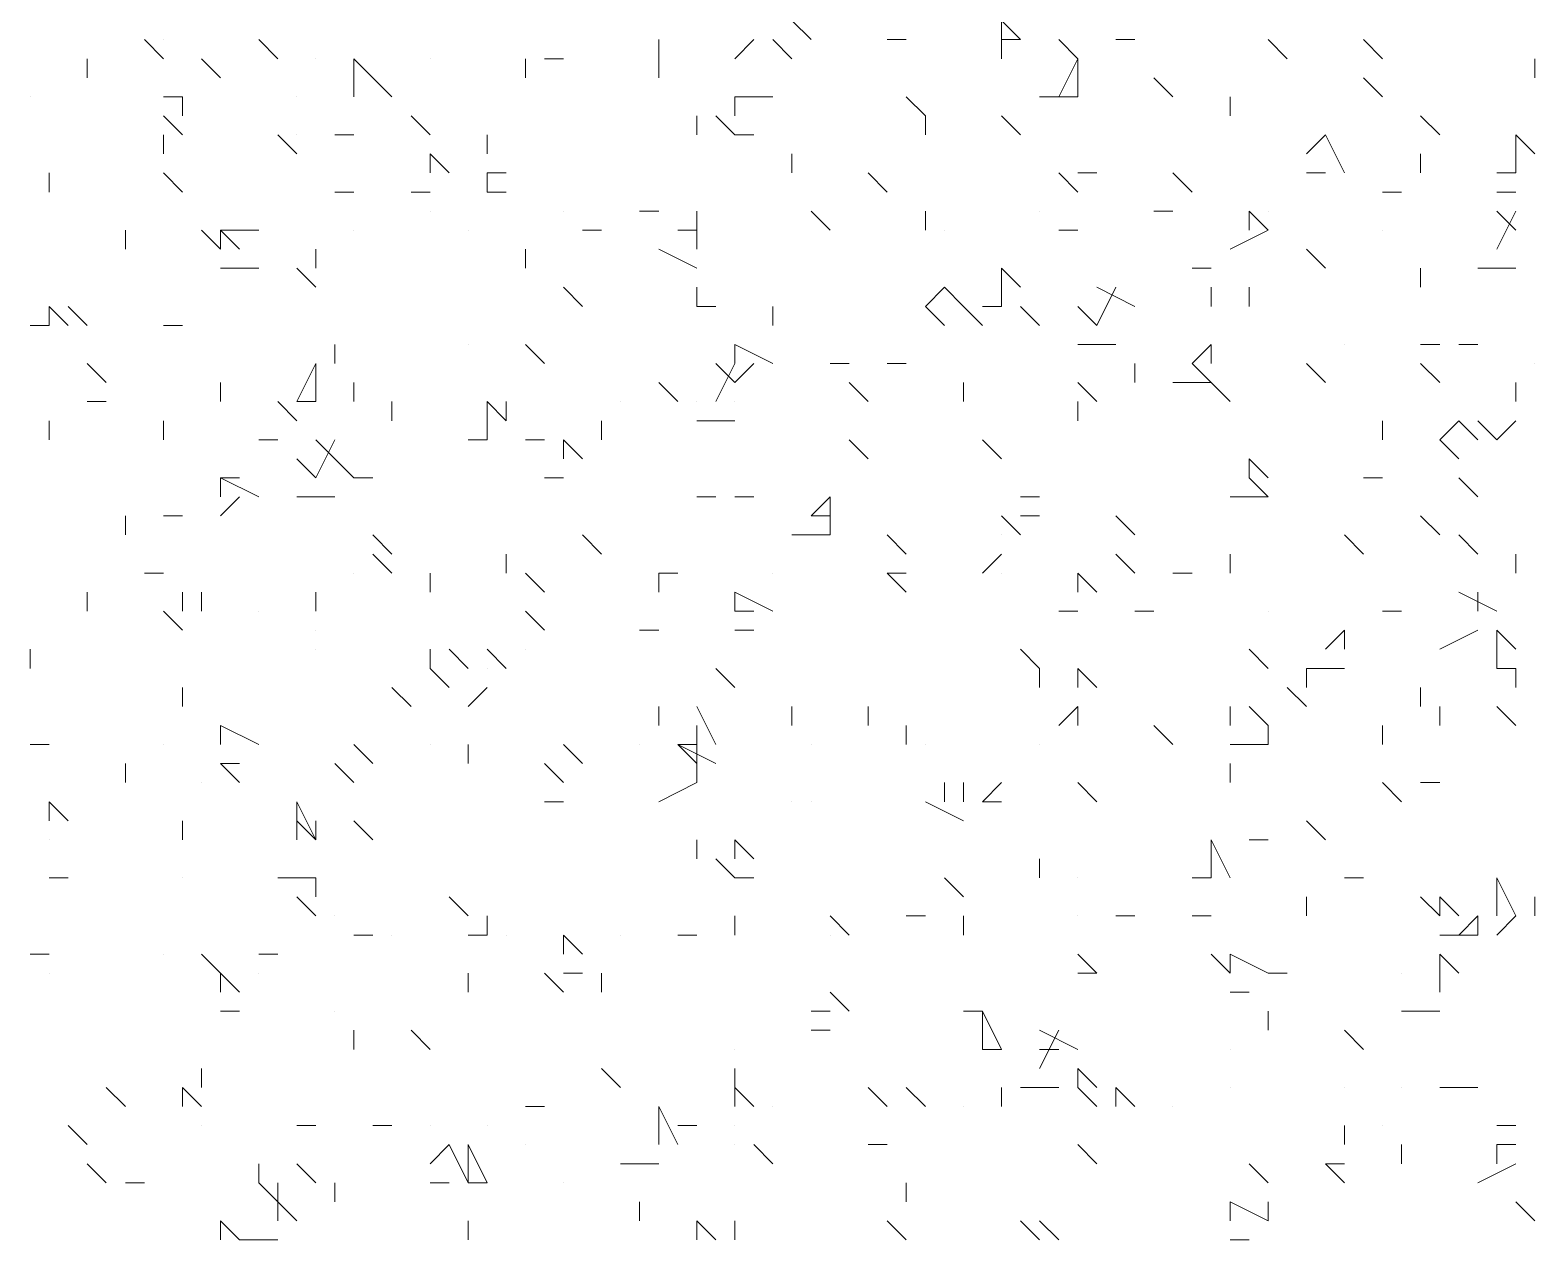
# Model space of a CAD drawing. Header units: millimetres. Extents: x 2928 to 3112, y 1220 to 1280.
# Drawn here: x 3001.1788 to 3001.4422, y 1265.594 to 1265.8056 of the extents above; entities that cross this region are included whole.
import ezdxf

# ---------------------------------------------------------------- set-up
doc = ezdxf.new("R2010")
doc.units = ezdxf.units.MM

msp = doc.modelspace()

# ---------------------------------------------------------------- linework, layer by layer
at = {"color": 92, "linetype": 'Continuous', "lineweight": 5, "true_color": 0x00b800}
for points in [[(3001.31217, 1265.80731), (3001.31551, 1265.80397), (3001.31551, 1265.80397)], [(3001.34884, 1265.80731), (3001.35217, 1265.80397), (3001.35217, 1265.80397)], [(3001.34884, 1265.80731), (3001.34884, 1265.80064), (3001.34884, 1265.80064)], [(3001.20217, 1265.80064), (3001.19884, 1265.80397), (3001.19884, 1265.80397)], [(3001.22217, 1265.80064), (3001.21884, 1265.80397), (3001.21884, 1265.80397)], [(3001.28884, 1265.80064), (3001.28884, 1265.80397), (3001.28884, 1265.80397)], [(3001.30217, 1265.80064), (3001.30551, 1265.80397), (3001.30551, 1265.80397)], [(3001.31217, 1265.80064), (3001.30884, 1265.80397), (3001.30884, 1265.80397)], [(3001.33217, 1265.80397), (3001.32884, 1265.80397), (3001.32884, 1265.80397)], [(3001.35217, 1265.80397), (3001.34884, 1265.80397), (3001.34884, 1265.80397)], [(3001.36218, 1265.80064), (3001.35884, 1265.80397), (3001.35884, 1265.80397)], [(3001.37218, 1265.80397), (3001.36884, 1265.80397), (3001.36884, 1265.80397)], [(3001.39884, 1265.80064), (3001.39551, 1265.80397), (3001.39551, 1265.80397)], [(3001.41551, 1265.80064), (3001.41218, 1265.80397), (3001.41218, 1265.80397)], [(3001.18884, 1265.79731), (3001.18884, 1265.80064), (3001.18884, 1265.80064)], [(3001.21217, 1265.79731), (3001.20884, 1265.80064), (3001.20884, 1265.80064)], [(3001.23551, 1265.80064), (3001.24217, 1265.79397), (3001.24217, 1265.79397)], [(3001.23551, 1265.80064), (3001.23551, 1265.79397), (3001.23551, 1265.79397)], [(3001.26551, 1265.79731), (3001.26551, 1265.80064), (3001.26551, 1265.80064)], [(3001.27217, 1265.80064), (3001.26884, 1265.80064), (3001.26884, 1265.80064)], [(3001.28884, 1265.79731), (3001.28884, 1265.80064), (3001.28884, 1265.80064)], [(3001.36218, 1265.80064), (3001.35884, 1265.79397), (3001.35884, 1265.79397)], [(3001.36218, 1265.80064), (3001.36218, 1265.79397), (3001.36218, 1265.79397)], [(3001.44218, 1265.79731), (3001.44218, 1265.80064), (3001.44218, 1265.80064)], [(3001.37884, 1265.79397), (3001.37551, 1265.79731), (3001.37551, 1265.79731)], [(3001.41551, 1265.79397), (3001.41218, 1265.79731), (3001.41218, 1265.79731)], [(3001.20551, 1265.79397), (3001.20217, 1265.79397), (3001.20217, 1265.79397)], [(3001.20551, 1265.79397), (3001.20551, 1265.79064), (3001.20551, 1265.79064)], [(3001.30217, 1265.79397), (3001.30884, 1265.79397), (3001.30884, 1265.79397)], [(3001.30217, 1265.79397), (3001.30217, 1265.79064), (3001.30217, 1265.79064)], [(3001.33551, 1265.79064), (3001.33217, 1265.79397), (3001.33217, 1265.79397)], [(3001.35551, 1265.79397), (3001.36218, 1265.79397), (3001.36218, 1265.79397)], [(3001.38884, 1265.79064), (3001.38884, 1265.79397), (3001.38884, 1265.79397)], [(3001.20217, 1265.79064), (3001.20551, 1265.7873), (3001.20551, 1265.7873)], [(3001.24884, 1265.7873), (3001.24551, 1265.79064), (3001.24551, 1265.79064)], [(3001.29551, 1265.7873), (3001.29551, 1265.79064), (3001.29551, 1265.79064)], [(3001.30217, 1265.7873), (3001.29884, 1265.79064), (3001.29884, 1265.79064)], [(3001.33551, 1265.7873), (3001.33551, 1265.79064), (3001.33551, 1265.79064)], [(3001.35217, 1265.7873), (3001.34884, 1265.79064), (3001.34884, 1265.79064)], [(3001.42551, 1265.7873), (3001.42218, 1265.79064), (3001.42218, 1265.79064)], [(3001.20217, 1265.78397), (3001.20217, 1265.7873), (3001.20217, 1265.7873)], [(3001.22551, 1265.78397), (3001.22217, 1265.7873), (3001.22217, 1265.7873)], [(3001.23217, 1265.7873), (3001.23551, 1265.7873), (3001.23551, 1265.7873)], [(3001.25884, 1265.78397), (3001.25884, 1265.7873), (3001.25884, 1265.7873)], [(3001.30217, 1265.7873), (3001.30551, 1265.7873), (3001.30551, 1265.7873)], [(3001.40551, 1265.7873), (3001.40218, 1265.78397), (3001.40218, 1265.78397)], [(3001.40551, 1265.7873), (3001.40884, 1265.78064), (3001.40884, 1265.78064)], [(3001.43884, 1265.7873), (3001.44218, 1265.78397), (3001.44218, 1265.78397)], [(3001.43884, 1265.7873), (3001.43884, 1265.78064), (3001.43884, 1265.78064)], [(3001.44218, 1265.78397), (3001.43884, 1265.7873), (3001.43884, 1265.7873)], [(3001.24884, 1265.78397), (3001.25217, 1265.78064), (3001.25217, 1265.78064)], [(3001.24884, 1265.78397), (3001.24884, 1265.78064), (3001.24884, 1265.78064)], [(3001.31217, 1265.78064), (3001.31217, 1265.78397), (3001.31217, 1265.78397)], [(3001.42218, 1265.78064), (3001.42218, 1265.78397), (3001.42218, 1265.78397)], [(3001.18217, 1265.7773), (3001.18217, 1265.78064), (3001.18217, 1265.78064)], [(3001.20551, 1265.7773), (3001.20217, 1265.78064), (3001.20217, 1265.78064)], [(3001.25884, 1265.78064), (3001.26217, 1265.78064), (3001.26217, 1265.78064)], [(3001.25884, 1265.78064), (3001.25884, 1265.7773), (3001.25884, 1265.7773)], [(3001.32884, 1265.7773), (3001.32551, 1265.78064), (3001.32551, 1265.78064)], [(3001.36218, 1265.7773), (3001.35884, 1265.78064), (3001.35884, 1265.78064)], [(3001.36551, 1265.78064), (3001.36218, 1265.78064), (3001.36218, 1265.78064)], [(3001.38218, 1265.7773), (3001.37884, 1265.78064), (3001.37884, 1265.78064)], [(3001.40218, 1265.78064), (3001.40551, 1265.78064), (3001.40551, 1265.78064)], [(3001.43551, 1265.78064), (3001.43884, 1265.78064), (3001.43884, 1265.78064)], [(3001.23551, 1265.7773), (3001.23217, 1265.7773), (3001.23217, 1265.7773)], [(3001.24551, 1265.7773), (3001.24884, 1265.7773), (3001.24884, 1265.7773)], [(3001.25884, 1265.7773), (3001.26217, 1265.7773), (3001.26217, 1265.7773)], [(3001.41884, 1265.7773), (3001.41551, 1265.7773), (3001.41551, 1265.7773)], [(3001.43884, 1265.7773), (3001.43551, 1265.7773), (3001.43551, 1265.7773)], [(3001.28884, 1265.77397), (3001.28551, 1265.77397), (3001.28551, 1265.77397)], [(3001.29551, 1265.77064), (3001.29551, 1265.77397), (3001.29551, 1265.77397)], [(3001.31884, 1265.77064), (3001.31551, 1265.77397), (3001.31551, 1265.77397)], [(3001.33551, 1265.77064), (3001.33551, 1265.77397), (3001.33551, 1265.77397)], [(3001.37884, 1265.77397), (3001.37551, 1265.77397), (3001.37551, 1265.77397)], [(3001.39218, 1265.77397), (3001.39551, 1265.77064), (3001.39551, 1265.77064)], [(3001.39218, 1265.77397), (3001.39218, 1265.77064), (3001.39218, 1265.77064)], [(3001.43551, 1265.77397), (3001.43884, 1265.77064), (3001.43884, 1265.77064)], [(3001.43884, 1265.77397), (3001.43551, 1265.7673), (3001.43551, 1265.7673)], [(3001.19551, 1265.7673), (3001.19551, 1265.77064), (3001.19551, 1265.77064)], [(3001.21217, 1265.7673), (3001.20884, 1265.77064), (3001.20884, 1265.77064)], [(3001.21217, 1265.77064), (3001.21884, 1265.77064), (3001.21884, 1265.77064)], [(3001.21217, 1265.77064), (3001.21217, 1265.7673), (3001.21217, 1265.7673)], [(3001.21551, 1265.7673), (3001.21217, 1265.77064), (3001.21217, 1265.77064)], [(3001.27884, 1265.77064), (3001.27551, 1265.77064), (3001.27551, 1265.77064)], [(3001.29551, 1265.77064), (3001.29217, 1265.77064), (3001.29217, 1265.77064)], [(3001.29551, 1265.77064), (3001.29551, 1265.7673), (3001.29551, 1265.7673)], [(3001.36218, 1265.77064), (3001.35884, 1265.77064), (3001.35884, 1265.77064)], [(3001.38884, 1265.7673), (3001.39551, 1265.77064), (3001.39551, 1265.77064)], [(3001.22884, 1265.76397), (3001.22884, 1265.7673), (3001.22884, 1265.7673)], [(3001.26551, 1265.76397), (3001.26551, 1265.7673), (3001.26551, 1265.7673)], [(3001.28884, 1265.7673), (3001.29551, 1265.76397), (3001.29551, 1265.76397)], [(3001.40551, 1265.76397), (3001.40218, 1265.7673), (3001.40218, 1265.7673)], [(3001.21217, 1265.76397), (3001.21884, 1265.76397), (3001.21884, 1265.76397)], [(3001.22884, 1265.76064), (3001.22551, 1265.76397), (3001.22551, 1265.76397)], [(3001.34884, 1265.76397), (3001.35217, 1265.76064), (3001.35217, 1265.76064)], [(3001.34884, 1265.76397), (3001.34884, 1265.7573), (3001.34884, 1265.7573)], [(3001.38551, 1265.76397), (3001.38218, 1265.76397), (3001.38218, 1265.76397)], [(3001.42218, 1265.76064), (3001.42218, 1265.76397), (3001.42218, 1265.76397)], [(3001.43218, 1265.76397), (3001.43884, 1265.76397), (3001.43884, 1265.76397)], [(3001.27551, 1265.7573), (3001.27217, 1265.76064), (3001.27217, 1265.76064)], [(3001.29551, 1265.7573), (3001.29551, 1265.76064), (3001.29551, 1265.76064)], [(3001.33884, 1265.76064), (3001.33551, 1265.7573), (3001.33551, 1265.7573)], [(3001.33884, 1265.76064), (3001.34217, 1265.7573), (3001.34217, 1265.7573)], [(3001.36551, 1265.76064), (3001.37218, 1265.7573), (3001.37218, 1265.7573)], [(3001.36884, 1265.76064), (3001.36551, 1265.75397), (3001.36551, 1265.75397)], [(3001.38551, 1265.7573), (3001.38551, 1265.76064), (3001.38551, 1265.76064)], [(3001.39218, 1265.7573), (3001.39218, 1265.76064), (3001.39218, 1265.76064)], [(3001.18217, 1265.7573), (3001.18551, 1265.75397), (3001.18551, 1265.75397)], [(3001.18217, 1265.7573), (3001.18217, 1265.75397), (3001.18217, 1265.75397)], [(3001.18884, 1265.75397), (3001.18551, 1265.7573), (3001.18551, 1265.7573)], [(3001.29884, 1265.7573), (3001.29551, 1265.7573), (3001.29551, 1265.7573)], [(3001.30884, 1265.75397), (3001.30884, 1265.7573), (3001.30884, 1265.7573)], [(3001.33551, 1265.7573), (3001.33884, 1265.75397), (3001.33884, 1265.75397)], [(3001.34551, 1265.75397), (3001.34217, 1265.7573), (3001.34217, 1265.7573)], [(3001.34551, 1265.7573), (3001.34884, 1265.7573), (3001.34884, 1265.7573)], [(3001.35551, 1265.75397), (3001.35217, 1265.7573), (3001.35217, 1265.7573)], [(3001.36551, 1265.75397), (3001.36218, 1265.7573), (3001.36218, 1265.7573)], [(3001.17884, 1265.75397), (3001.18217, 1265.75397), (3001.18217, 1265.75397)], [(3001.20551, 1265.75397), (3001.20217, 1265.75397), (3001.20217, 1265.75397)], [(3001.23217, 1265.7473), (3001.23217, 1265.75064), (3001.23217, 1265.75064)], [(3001.26884, 1265.7473), (3001.26551, 1265.75064), (3001.26551, 1265.75064)], [(3001.30217, 1265.75064), (3001.30884, 1265.7473), (3001.30884, 1265.7473)], [(3001.30217, 1265.75064), (3001.30217, 1265.7473), (3001.30217, 1265.7473)], [(3001.36218, 1265.75064), (3001.36884, 1265.75064), (3001.36884, 1265.75064)], [(3001.38551, 1265.75064), (3001.38218, 1265.7473), (3001.38218, 1265.7473)], [(3001.38551, 1265.75064), (3001.38551, 1265.7473), (3001.38551, 1265.7473)], [(3001.42551, 1265.75064), (3001.42218, 1265.75064), (3001.42218, 1265.75064)], [(3001.43218, 1265.75064), (3001.42884, 1265.75064), (3001.42884, 1265.75064)], [(3001.19217, 1265.74397), (3001.18884, 1265.7473), (3001.18884, 1265.7473)], [(3001.22884, 1265.7473), (3001.22551, 1265.74064), (3001.22551, 1265.74064)], [(3001.22884, 1265.7473), (3001.22884, 1265.74064), (3001.22884, 1265.74064)], [(3001.29884, 1265.7473), (3001.30217, 1265.74397), (3001.30217, 1265.74397)], [(3001.30217, 1265.7473), (3001.29884, 1265.74064), (3001.29884, 1265.74064)], [(3001.30217, 1265.74397), (3001.29884, 1265.7473), (3001.29884, 1265.7473)], [(3001.30217, 1265.74397), (3001.30551, 1265.7473), (3001.30551, 1265.7473)], [(3001.32217, 1265.7473), (3001.31884, 1265.7473), (3001.31884, 1265.7473)], [(3001.33217, 1265.7473), (3001.32884, 1265.7473), (3001.32884, 1265.7473)], [(3001.37218, 1265.74397), (3001.37218, 1265.7473), (3001.37218, 1265.7473)], [(3001.38551, 1265.74397), (3001.38218, 1265.7473), (3001.38218, 1265.7473)], [(3001.40551, 1265.74397), (3001.40218, 1265.7473), (3001.40218, 1265.7473)], [(3001.42551, 1265.74397), (3001.42218, 1265.7473), (3001.42218, 1265.7473)], [(3001.21217, 1265.74064), (3001.21217, 1265.74397), (3001.21217, 1265.74397)], [(3001.23551, 1265.74064), (3001.23551, 1265.74397), (3001.23551, 1265.74397)], [(3001.29217, 1265.74064), (3001.28884, 1265.74397), (3001.28884, 1265.74397)], [(3001.32551, 1265.74064), (3001.32217, 1265.74397), (3001.32217, 1265.74397)], [(3001.34217, 1265.74064), (3001.34217, 1265.74397), (3001.34217, 1265.74397)], [(3001.36551, 1265.74064), (3001.36218, 1265.74397), (3001.36218, 1265.74397)], [(3001.37884, 1265.74397), (3001.38551, 1265.74397), (3001.38551, 1265.74397)], [(3001.38884, 1265.74064), (3001.38551, 1265.74397), (3001.38551, 1265.74397)], [(3001.43884, 1265.74397), (3001.43884, 1265.74064), (3001.43884, 1265.74064)], [(3001.19217, 1265.74064), (3001.18884, 1265.74064), (3001.18884, 1265.74064)], [(3001.22551, 1265.7373), (3001.22217, 1265.74064), (3001.22217, 1265.74064)], [(3001.22551, 1265.74064), (3001.22884, 1265.74064), (3001.22884, 1265.74064)], [(3001.24217, 1265.7373), (3001.24217, 1265.74064), (3001.24217, 1265.74064)], [(3001.25884, 1265.74064), (3001.26217, 1265.7373), (3001.26217, 1265.7373)], [(3001.25884, 1265.74064), (3001.25884, 1265.73397), (3001.25884, 1265.73397)], [(3001.26217, 1265.7373), (3001.26217, 1265.74064), (3001.26217, 1265.74064)], [(3001.36218, 1265.7373), (3001.36218, 1265.74064), (3001.36218, 1265.74064)], [(3001.18217, 1265.73397), (3001.18217, 1265.7373), (3001.18217, 1265.7373)], [(3001.20217, 1265.73397), (3001.20217, 1265.7373), (3001.20217, 1265.7373)], [(3001.27884, 1265.73397), (3001.27884, 1265.7373), (3001.27884, 1265.7373)], [(3001.29551, 1265.7373), (3001.30217, 1265.7373), (3001.30217, 1265.7373)], [(3001.41551, 1265.73397), (3001.41551, 1265.7373), (3001.41551, 1265.7373)], [(3001.42884, 1265.7373), (3001.42551, 1265.73397), (3001.42551, 1265.73397)], [(3001.42884, 1265.7373), (3001.43218, 1265.73397), (3001.43218, 1265.73397)], [(3001.43551, 1265.73397), (3001.43218, 1265.7373), (3001.43218, 1265.7373)], [(3001.43551, 1265.73397), (3001.43884, 1265.7373), (3001.43884, 1265.7373)], [(3001.22217, 1265.73397), (3001.21884, 1265.73397), (3001.21884, 1265.73397)], [(3001.22884, 1265.73397), (3001.23551, 1265.7273), (3001.23551, 1265.7273)], [(3001.23217, 1265.73397), (3001.22884, 1265.7273), (3001.22884, 1265.7273)], [(3001.25551, 1265.73397), (3001.25884, 1265.73397), (3001.25884, 1265.73397)], [(3001.26884, 1265.73397), (3001.26551, 1265.73397), (3001.26551, 1265.73397)], [(3001.27217, 1265.73397), (3001.27551, 1265.73064), (3001.27551, 1265.73064)], [(3001.27217, 1265.73397), (3001.27217, 1265.73064), (3001.27217, 1265.73064)], [(3001.32551, 1265.73064), (3001.32217, 1265.73397), (3001.32217, 1265.73397)], [(3001.34884, 1265.73064), (3001.34551, 1265.73397), (3001.34551, 1265.73397)], [(3001.42551, 1265.73397), (3001.42884, 1265.73064), (3001.42884, 1265.73064)], [(3001.22884, 1265.7273), (3001.22551, 1265.73064), (3001.22551, 1265.73064)], [(3001.39218, 1265.73064), (3001.39551, 1265.7273), (3001.39551, 1265.7273)], [(3001.39218, 1265.73064), (3001.39218, 1265.7273), (3001.39218, 1265.7273)], [(3001.21217, 1265.7273), (3001.21884, 1265.72397), (3001.21884, 1265.72397)], [(3001.21217, 1265.7273), (3001.21217, 1265.72397), (3001.21217, 1265.72397)], [(3001.21551, 1265.7273), (3001.21217, 1265.7273), (3001.21217, 1265.7273)], [(3001.23884, 1265.7273), (3001.23551, 1265.7273), (3001.23551, 1265.7273)], [(3001.26884, 1265.7273), (3001.27217, 1265.7273), (3001.27217, 1265.7273)], [(3001.39551, 1265.72397), (3001.39218, 1265.7273), (3001.39218, 1265.7273)], [(3001.41551, 1265.7273), (3001.41218, 1265.7273), (3001.41218, 1265.7273)], [(3001.43218, 1265.72397), (3001.42884, 1265.7273), (3001.42884, 1265.7273)], [(3001.21217, 1265.72064), (3001.21551, 1265.72397), (3001.21551, 1265.72397)], [(3001.22551, 1265.72397), (3001.23217, 1265.72397), (3001.23217, 1265.72397)], [(3001.29884, 1265.72397), (3001.29551, 1265.72397), (3001.29551, 1265.72397)], [(3001.30551, 1265.72397), (3001.30217, 1265.72397), (3001.30217, 1265.72397)], [(3001.31884, 1265.72397), (3001.31551, 1265.72064), (3001.31551, 1265.72064)], [(3001.31884, 1265.72397), (3001.31884, 1265.7173), (3001.31884, 1265.7173)], [(3001.35551, 1265.72397), (3001.35217, 1265.72397), (3001.35217, 1265.72397)], [(3001.38884, 1265.72397), (3001.39551, 1265.72397), (3001.39551, 1265.72397)], [(3001.19551, 1265.7173), (3001.19551, 1265.72064), (3001.19551, 1265.72064)], [(3001.20551, 1265.72064), (3001.20217, 1265.72064), (3001.20217, 1265.72064)], [(3001.31884, 1265.72064), (3001.31551, 1265.72064), (3001.31551, 1265.72064)], [(3001.34884, 1265.72064), (3001.35217, 1265.7173), (3001.35217, 1265.7173)], [(3001.35551, 1265.72064), (3001.35217, 1265.72064), (3001.35217, 1265.72064)], [(3001.37218, 1265.7173), (3001.36884, 1265.72064), (3001.36884, 1265.72064)], [(3001.42551, 1265.7173), (3001.42218, 1265.72064), (3001.42218, 1265.72064)], [(3001.24217, 1265.71397), (3001.23884, 1265.7173), (3001.23884, 1265.7173)], [(3001.27884, 1265.71397), (3001.27551, 1265.7173), (3001.27551, 1265.7173)], [(3001.31217, 1265.7173), (3001.31884, 1265.7173), (3001.31884, 1265.7173)], [(3001.33217, 1265.71397), (3001.32884, 1265.7173), (3001.32884, 1265.7173)], [(3001.41218, 1265.71397), (3001.40884, 1265.7173), (3001.40884, 1265.7173)], [(3001.43218, 1265.71397), (3001.42884, 1265.7173), (3001.42884, 1265.7173)], [(3001.24217, 1265.71064), (3001.23884, 1265.71397), (3001.23884, 1265.71397)], [(3001.26217, 1265.71064), (3001.26217, 1265.71397), (3001.26217, 1265.71397)], [(3001.34551, 1265.71064), (3001.34884, 1265.71397), (3001.34884, 1265.71397)], [(3001.37218, 1265.71064), (3001.36884, 1265.71397), (3001.36884, 1265.71397)], [(3001.38884, 1265.71064), (3001.38884, 1265.71397), (3001.38884, 1265.71397)], [(3001.43884, 1265.71064), (3001.43884, 1265.71397), (3001.43884, 1265.71397)], [(3001.20217, 1265.71064), (3001.19884, 1265.71064), (3001.19884, 1265.71064)], [(3001.24884, 1265.7073), (3001.24884, 1265.71064), (3001.24884, 1265.71064)], [(3001.26884, 1265.7073), (3001.26551, 1265.71064), (3001.26551, 1265.71064)], [(3001.28884, 1265.7073), (3001.28884, 1265.71064), (3001.28884, 1265.71064)], [(3001.29217, 1265.71064), (3001.28884, 1265.71064), (3001.28884, 1265.71064)], [(3001.33217, 1265.71064), (3001.32884, 1265.71064), (3001.32884, 1265.71064)], [(3001.33217, 1265.7073), (3001.32884, 1265.71064), (3001.32884, 1265.71064)], [(3001.36218, 1265.71064), (3001.36551, 1265.7073), (3001.36551, 1265.7073)], [(3001.36218, 1265.71064), (3001.36218, 1265.7073), (3001.36218, 1265.7073)], [(3001.38218, 1265.71064), (3001.37884, 1265.71064), (3001.37884, 1265.71064)], [(3001.18884, 1265.70397), (3001.18884, 1265.7073), (3001.18884, 1265.7073)], [(3001.20551, 1265.7073), (3001.20551, 1265.70397), (3001.20551, 1265.70397)], [(3001.20551, 1265.7073), (3001.20551, 1265.70397), (3001.20551, 1265.70397)], [(3001.20884, 1265.70397), (3001.20884, 1265.7073), (3001.20884, 1265.7073)], [(3001.22884, 1265.70397), (3001.22884, 1265.7073), (3001.22884, 1265.7073)], [(3001.30217, 1265.7073), (3001.30884, 1265.70397), (3001.30884, 1265.70397)], [(3001.30217, 1265.7073), (3001.30217, 1265.70397), (3001.30217, 1265.70397)], [(3001.42884, 1265.7073), (3001.43551, 1265.70397), (3001.43551, 1265.70397)], [(3001.43218, 1265.7073), (3001.43218, 1265.70397), (3001.43218, 1265.70397)], [(3001.20217, 1265.70397), (3001.20551, 1265.70064), (3001.20551, 1265.70064)], [(3001.26884, 1265.70064), (3001.26551, 1265.70397), (3001.26551, 1265.70397)], [(3001.30551, 1265.70397), (3001.30217, 1265.70397), (3001.30217, 1265.70397)], [(3001.35884, 1265.70397), (3001.36218, 1265.70397), (3001.36218, 1265.70397)], [(3001.37551, 1265.70397), (3001.37218, 1265.70397), (3001.37218, 1265.70397)], [(3001.41884, 1265.70397), (3001.41551, 1265.70397), (3001.41551, 1265.70397)], [(3001.28884, 1265.70064), (3001.28551, 1265.70064), (3001.28551, 1265.70064)], [(3001.30217, 1265.70064), (3001.30551, 1265.70064), (3001.30551, 1265.70064)], [(3001.40884, 1265.70064), (3001.40551, 1265.6973), (3001.40551, 1265.6973)], [(3001.40884, 1265.70064), (3001.40884, 1265.6973), (3001.40884, 1265.6973)], [(3001.42551, 1265.6973), (3001.43218, 1265.70064), (3001.43218, 1265.70064)], [(3001.43551, 1265.70064), (3001.43884, 1265.6973), (3001.43884, 1265.6973)], [(3001.43551, 1265.70064), (3001.43551, 1265.69397), (3001.43551, 1265.69397)], [(3001.17884, 1265.69397), (3001.17884, 1265.6973), (3001.17884, 1265.6973)], [(3001.24884, 1265.6973), (3001.24884, 1265.69397), (3001.24884, 1265.69397)], [(3001.25217, 1265.6973), (3001.25551, 1265.69397), (3001.25551, 1265.69397)], [(3001.25884, 1265.6973), (3001.26217, 1265.69397), (3001.26217, 1265.69397)], [(3001.35551, 1265.69397), (3001.35217, 1265.6973), (3001.35217, 1265.6973)], [(3001.39551, 1265.69397), (3001.39218, 1265.6973), (3001.39218, 1265.6973)], [(3001.24884, 1265.69397), (3001.25217, 1265.69064), (3001.25217, 1265.69064)], [(3001.30217, 1265.69064), (3001.29884, 1265.69397), (3001.29884, 1265.69397)], [(3001.35551, 1265.69064), (3001.35551, 1265.69397), (3001.35551, 1265.69397)], [(3001.36218, 1265.69397), (3001.36551, 1265.69064), (3001.36551, 1265.69064)], [(3001.36218, 1265.69397), (3001.36218, 1265.69064), (3001.36218, 1265.69064)], [(3001.40218, 1265.69397), (3001.40884, 1265.69397), (3001.40884, 1265.69397)], [(3001.40218, 1265.69064), (3001.40218, 1265.69397), (3001.40218, 1265.69397)], [(3001.43551, 1265.69397), (3001.43884, 1265.69397), (3001.43884, 1265.69397)], [(3001.43884, 1265.69064), (3001.43884, 1265.69397), (3001.43884, 1265.69397)], [(3001.20551, 1265.6873), (3001.20551, 1265.69064), (3001.20551, 1265.69064)], [(3001.24551, 1265.6873), (3001.24217, 1265.69064), (3001.24217, 1265.69064)], [(3001.25551, 1265.6873), (3001.25884, 1265.69064), (3001.25884, 1265.69064)], [(3001.40218, 1265.6873), (3001.39884, 1265.69064), (3001.39884, 1265.69064)], [(3001.42218, 1265.6873), (3001.42218, 1265.69064), (3001.42218, 1265.69064)], [(3001.28884, 1265.68397), (3001.28884, 1265.6873), (3001.28884, 1265.6873)], [(3001.29551, 1265.6873), (3001.29884, 1265.68064), (3001.29884, 1265.68064)], [(3001.31217, 1265.68397), (3001.31217, 1265.6873), (3001.31217, 1265.6873)], [(3001.32551, 1265.68397), (3001.32551, 1265.6873), (3001.32551, 1265.6873)], [(3001.35884, 1265.68397), (3001.36218, 1265.6873), (3001.36218, 1265.6873)], [(3001.36218, 1265.68397), (3001.36218, 1265.6873), (3001.36218, 1265.6873)], [(3001.38884, 1265.6873), (3001.38884, 1265.68397), (3001.38884, 1265.68397)], [(3001.39218, 1265.6873), (3001.39551, 1265.68397), (3001.39551, 1265.68397)], [(3001.42551, 1265.68397), (3001.42551, 1265.6873), (3001.42551, 1265.6873)], [(3001.43884, 1265.68397), (3001.43551, 1265.6873), (3001.43551, 1265.6873)], [(3001.21217, 1265.68397), (3001.21884, 1265.68064), (3001.21884, 1265.68064)], [(3001.21217, 1265.68397), (3001.21217, 1265.68064), (3001.21217, 1265.68064)], [(3001.29551, 1265.68397), (3001.29551, 1265.68064), (3001.29551, 1265.68064)], [(3001.33217, 1265.68064), (3001.33217, 1265.68397), (3001.33217, 1265.68397)], [(3001.37884, 1265.68064), (3001.37551, 1265.68397), (3001.37551, 1265.68397)], [(3001.39551, 1265.68064), (3001.39551, 1265.68397), (3001.39551, 1265.68397)], [(3001.41551, 1265.68064), (3001.41551, 1265.68397), (3001.41551, 1265.68397)], [(3001.18217, 1265.68064), (3001.17884, 1265.68064), (3001.17884, 1265.68064)], [(3001.23884, 1265.6773), (3001.23551, 1265.68064), (3001.23551, 1265.68064)], [(3001.25551, 1265.6773), (3001.25551, 1265.68064), (3001.25551, 1265.68064)], [(3001.27551, 1265.6773), (3001.27217, 1265.68064), (3001.27217, 1265.68064)], [(3001.29217, 1265.68064), (3001.29884, 1265.6773), (3001.29884, 1265.6773)], [(3001.29217, 1265.68064), (3001.29551, 1265.68064), (3001.29551, 1265.68064)], [(3001.29551, 1265.6773), (3001.29217, 1265.68064), (3001.29217, 1265.68064)], [(3001.29551, 1265.68064), (3001.29551, 1265.67397), (3001.29551, 1265.67397)], [(3001.29551, 1265.6773), (3001.29551, 1265.68064), (3001.29551, 1265.68064)], [(3001.38884, 1265.68064), (3001.39551, 1265.68064), (3001.39551, 1265.68064)], [(3001.19551, 1265.67397), (3001.19551, 1265.6773), (3001.19551, 1265.6773)], [(3001.21217, 1265.6773), (3001.21551, 1265.6773), (3001.21551, 1265.6773)], [(3001.21551, 1265.67397), (3001.21217, 1265.6773), (3001.21217, 1265.6773)], [(3001.23551, 1265.67397), (3001.23217, 1265.6773), (3001.23217, 1265.6773)], [(3001.27217, 1265.67397), (3001.26884, 1265.6773), (3001.26884, 1265.6773)], [(3001.38884, 1265.67397), (3001.38884, 1265.6773), (3001.38884, 1265.6773)], [(3001.28884, 1265.67064), (3001.29551, 1265.67397), (3001.29551, 1265.67397)], [(3001.33884, 1265.67397), (3001.33884, 1265.67064), (3001.33884, 1265.67064)], [(3001.34217, 1265.67397), (3001.34217, 1265.67064), (3001.34217, 1265.67064)], [(3001.34884, 1265.67397), (3001.34551, 1265.67064), (3001.34551, 1265.67064)], [(3001.36551, 1265.67064), (3001.36218, 1265.67397), (3001.36218, 1265.67397)], [(3001.41884, 1265.67064), (3001.41551, 1265.67397), (3001.41551, 1265.67397)], [(3001.42551, 1265.67397), (3001.42218, 1265.67397), (3001.42218, 1265.67397)], [(3001.18217, 1265.67064), (3001.18551, 1265.6673), (3001.18551, 1265.6673)], [(3001.18217, 1265.67064), (3001.18217, 1265.6673), (3001.18217, 1265.6673)], [(3001.22551, 1265.67064), (3001.22884, 1265.66397), (3001.22884, 1265.66397)], [(3001.22551, 1265.67064), (3001.22551, 1265.66397), (3001.22551, 1265.66397)], [(3001.27217, 1265.67064), (3001.26884, 1265.67064), (3001.26884, 1265.67064)], [(3001.33551, 1265.67064), (3001.34217, 1265.6673), (3001.34217, 1265.6673)], [(3001.34551, 1265.67064), (3001.34884, 1265.67064), (3001.34884, 1265.67064)], [(3001.20551, 1265.66397), (3001.20551, 1265.6673), (3001.20551, 1265.6673)], [(3001.22884, 1265.66397), (3001.22551, 1265.6673), (3001.22551, 1265.6673)], [(3001.22884, 1265.66397), (3001.22884, 1265.6673), (3001.22884, 1265.6673)], [(3001.23884, 1265.66397), (3001.23551, 1265.6673), (3001.23551, 1265.6673)], [(3001.40551, 1265.66397), (3001.40218, 1265.6673), (3001.40218, 1265.6673)], [(3001.29551, 1265.66064), (3001.29551, 1265.66397), (3001.29551, 1265.66397)], [(3001.30217, 1265.66397), (3001.30551, 1265.66064), (3001.30551, 1265.66064)], [(3001.30217, 1265.66397), (3001.30217, 1265.66064), (3001.30217, 1265.66064)], [(3001.38551, 1265.66397), (3001.38884, 1265.6573), (3001.38884, 1265.6573)], [(3001.38551, 1265.66397), (3001.38551, 1265.6573), (3001.38551, 1265.6573)], [(3001.39551, 1265.66397), (3001.39218, 1265.66397), (3001.39218, 1265.66397)], [(3001.30217, 1265.6573), (3001.29884, 1265.66064), (3001.29884, 1265.66064)], [(3001.35551, 1265.6573), (3001.35551, 1265.66064), (3001.35551, 1265.66064)], [(3001.18551, 1265.6573), (3001.18217, 1265.6573), (3001.18217, 1265.6573)], [(3001.22217, 1265.6573), (3001.22884, 1265.6573), (3001.22884, 1265.6573)], [(3001.22884, 1265.6573), (3001.22551, 1265.6573), (3001.22551, 1265.6573)], [(3001.22884, 1265.6573), (3001.22884, 1265.65397), (3001.22884, 1265.65397)], [(3001.30217, 1265.6573), (3001.30551, 1265.6573), (3001.30551, 1265.6573)], [(3001.34217, 1265.65397), (3001.33884, 1265.6573), (3001.33884, 1265.6573)], [(3001.38218, 1265.6573), (3001.38551, 1265.6573), (3001.38551, 1265.6573)], [(3001.41218, 1265.6573), (3001.40884, 1265.6573), (3001.40884, 1265.6573)], [(3001.43551, 1265.6573), (3001.43884, 1265.65064), (3001.43884, 1265.65064)], [(3001.43551, 1265.6573), (3001.43551, 1265.65064), (3001.43551, 1265.65064)], [(3001.22551, 1265.65397), (3001.22884, 1265.65064), (3001.22884, 1265.65064)], [(3001.25551, 1265.65064), (3001.25217, 1265.65397), (3001.25217, 1265.65397)], [(3001.40218, 1265.65064), (3001.40218, 1265.65397), (3001.40218, 1265.65397)], [(3001.42551, 1265.65064), (3001.42218, 1265.65397), (3001.42218, 1265.65397)], [(3001.42884, 1265.65064), (3001.42551, 1265.65397), (3001.42551, 1265.65397)], [(3001.42551, 1265.65064), (3001.42551, 1265.65397), (3001.42551, 1265.65397)], [(3001.44218, 1265.65064), (3001.44218, 1265.65397), (3001.44218, 1265.65397)], [(3001.25884, 1265.65064), (3001.25884, 1265.6473), (3001.25884, 1265.6473)], [(3001.30217, 1265.6473), (3001.30217, 1265.65064), (3001.30217, 1265.65064)], [(3001.32217, 1265.6473), (3001.31884, 1265.65064), (3001.31884, 1265.65064)], [(3001.33551, 1265.65064), (3001.33217, 1265.65064), (3001.33217, 1265.65064)], [(3001.34217, 1265.6473), (3001.34217, 1265.65064), (3001.34217, 1265.65064)], [(3001.37218, 1265.65064), (3001.36884, 1265.65064), (3001.36884, 1265.65064)], [(3001.38551, 1265.65064), (3001.38218, 1265.65064), (3001.38218, 1265.65064)], [(3001.43218, 1265.65064), (3001.42884, 1265.6473), (3001.42884, 1265.6473)], [(3001.43218, 1265.65064), (3001.43218, 1265.6473), (3001.43218, 1265.6473)], [(3001.43551, 1265.6473), (3001.43884, 1265.65064), (3001.43884, 1265.65064)], [(3001.23884, 1265.6473), (3001.23551, 1265.6473), (3001.23551, 1265.6473)], [(3001.25551, 1265.6473), (3001.25884, 1265.6473), (3001.25884, 1265.6473)], [(3001.25884, 1265.6473), (3001.25551, 1265.6473), (3001.25551, 1265.6473)], [(3001.27217, 1265.6473), (3001.27551, 1265.64397), (3001.27551, 1265.64397)], [(3001.27217, 1265.6473), (3001.27217, 1265.64397), (3001.27217, 1265.64397)], [(3001.29551, 1265.6473), (3001.29217, 1265.6473), (3001.29217, 1265.6473)], [(3001.29551, 1265.6473), (3001.29217, 1265.6473), (3001.29217, 1265.6473)], [(3001.42551, 1265.6473), (3001.43218, 1265.6473), (3001.43218, 1265.6473)], [(3001.18217, 1265.64397), (3001.17884, 1265.64397), (3001.17884, 1265.64397)], [(3001.21217, 1265.64064), (3001.20884, 1265.64397), (3001.20884, 1265.64397)], [(3001.22217, 1265.64397), (3001.21884, 1265.64397), (3001.21884, 1265.64397)], [(3001.36551, 1265.64064), (3001.36218, 1265.64397), (3001.36218, 1265.64397)], [(3001.38884, 1265.64064), (3001.38551, 1265.64397), (3001.38551, 1265.64397)], [(3001.38884, 1265.64397), (3001.39551, 1265.64064), (3001.39551, 1265.64064)], [(3001.38884, 1265.64397), (3001.38884, 1265.64064), (3001.38884, 1265.64064)], [(3001.42551, 1265.64397), (3001.42884, 1265.64064), (3001.42884, 1265.64064)], [(3001.42551, 1265.64397), (3001.42551, 1265.6373), (3001.42551, 1265.6373)], [(3001.21217, 1265.64064), (3001.21551, 1265.6373), (3001.21551, 1265.6373)], [(3001.21217, 1265.64064), (3001.21217, 1265.6373), (3001.21217, 1265.6373)], [(3001.25551, 1265.6373), (3001.25551, 1265.64064), (3001.25551, 1265.64064)], [(3001.27217, 1265.6373), (3001.26884, 1265.64064), (3001.26884, 1265.64064)], [(3001.27217, 1265.64064), (3001.27551, 1265.64064), (3001.27551, 1265.64064)], [(3001.27884, 1265.6373), (3001.27884, 1265.64064), (3001.27884, 1265.64064)], [(3001.36551, 1265.64064), (3001.36218, 1265.64064), (3001.36218, 1265.64064)], [(3001.39884, 1265.64064), (3001.39551, 1265.64064), (3001.39551, 1265.64064)], [(3001.32217, 1265.63397), (3001.31884, 1265.6373), (3001.31884, 1265.6373)], [(3001.38884, 1265.6373), (3001.39218, 1265.6373), (3001.39218, 1265.6373)], [(3001.21217, 1265.63397), (3001.21551, 1265.63397), (3001.21551, 1265.63397)], [(3001.31884, 1265.63397), (3001.31551, 1265.63397), (3001.31551, 1265.63397)], [(3001.34551, 1265.63397), (3001.34217, 1265.63397), (3001.34217, 1265.63397)], [(3001.34551, 1265.63397), (3001.34884, 1265.6273), (3001.34884, 1265.6273)], [(3001.34551, 1265.63397), (3001.34551, 1265.6273), (3001.34551, 1265.6273)], [(3001.39551, 1265.63064), (3001.39551, 1265.63397), (3001.39551, 1265.63397)], [(3001.41884, 1265.63397), (3001.42551, 1265.63397), (3001.42551, 1265.63397)], [(3001.23551, 1265.6273), (3001.23551, 1265.63064), (3001.23551, 1265.63064)], [(3001.24884, 1265.6273), (3001.24551, 1265.63064), (3001.24551, 1265.63064)], [(3001.31551, 1265.63064), (3001.31884, 1265.63064), (3001.31884, 1265.63064)], [(3001.35551, 1265.63064), (3001.36218, 1265.6273), (3001.36218, 1265.6273)], [(3001.35884, 1265.63064), (3001.35551, 1265.62397), (3001.35551, 1265.62397)], [(3001.41218, 1265.6273), (3001.40884, 1265.63064), (3001.40884, 1265.63064)], [(3001.34551, 1265.6273), (3001.34884, 1265.6273), (3001.34884, 1265.6273)], [(3001.35884, 1265.6273), (3001.35551, 1265.6273), (3001.35551, 1265.6273)], [(3001.20884, 1265.62064), (3001.20884, 1265.62397), (3001.20884, 1265.62397)], [(3001.28217, 1265.62064), (3001.27884, 1265.62397), (3001.27884, 1265.62397)], [(3001.30217, 1265.62064), (3001.30217, 1265.62397), (3001.30217, 1265.62397)], [(3001.36218, 1265.62397), (3001.36551, 1265.62064), (3001.36551, 1265.62064)], [(3001.36218, 1265.62397), (3001.36218, 1265.62064), (3001.36218, 1265.62064)], [(3001.19551, 1265.6173), (3001.19217, 1265.62064), (3001.19217, 1265.62064)], [(3001.20551, 1265.62064), (3001.20884, 1265.6173), (3001.20884, 1265.6173)], [(3001.20551, 1265.62064), (3001.20551, 1265.6173), (3001.20551, 1265.6173)], [(3001.30217, 1265.62064), (3001.30551, 1265.6173), (3001.30551, 1265.6173)], [(3001.30217, 1265.62064), (3001.30217, 1265.6173), (3001.30217, 1265.6173)], [(3001.32884, 1265.6173), (3001.32551, 1265.62064), (3001.32551, 1265.62064)], [(3001.33551, 1265.6173), (3001.33217, 1265.62064), (3001.33217, 1265.62064)], [(3001.34884, 1265.6173), (3001.34884, 1265.62064), (3001.34884, 1265.62064)], [(3001.35217, 1265.62064), (3001.35884, 1265.62064), (3001.35884, 1265.62064)], [(3001.36218, 1265.62064), (3001.36551, 1265.6173), (3001.36551, 1265.6173)], [(3001.36884, 1265.6173), (3001.36884, 1265.62064), (3001.36884, 1265.62064)], [(3001.37218, 1265.6173), (3001.36884, 1265.62064), (3001.36884, 1265.62064)], [(3001.42884, 1265.62064), (3001.42551, 1265.62064), (3001.42551, 1265.62064)], [(3001.43218, 1265.62064), (3001.42884, 1265.62064), (3001.42884, 1265.62064)], [(3001.26884, 1265.6173), (3001.26551, 1265.6173), (3001.26551, 1265.6173)], [(3001.28884, 1265.6173), (3001.29217, 1265.61064), (3001.29217, 1265.61064)], [(3001.28884, 1265.6173), (3001.28884, 1265.61064), (3001.28884, 1265.61064)], [(3001.18884, 1265.61064), (3001.18551, 1265.61397), (3001.18551, 1265.61397)], [(3001.22884, 1265.61397), (3001.22551, 1265.61397), (3001.22551, 1265.61397)], [(3001.24217, 1265.61397), (3001.23884, 1265.61397), (3001.23884, 1265.61397)], [(3001.29551, 1265.61397), (3001.29217, 1265.61397), (3001.29217, 1265.61397)], [(3001.40884, 1265.61397), (3001.40884, 1265.61064), (3001.40884, 1265.61064)], [(3001.40884, 1265.61397), (3001.40884, 1265.61064), (3001.40884, 1265.61064)], [(3001.43884, 1265.61397), (3001.43551, 1265.61397), (3001.43551, 1265.61397)], [(3001.25217, 1265.61064), (3001.24884, 1265.6073), (3001.24884, 1265.6073)], [(3001.25217, 1265.61064), (3001.25551, 1265.60397), (3001.25551, 1265.60397)], [(3001.25551, 1265.61064), (3001.25884, 1265.60397), (3001.25884, 1265.60397)], [(3001.25551, 1265.61064), (3001.25551, 1265.60397), (3001.25551, 1265.60397)], [(3001.30884, 1265.6073), (3001.30551, 1265.61064), (3001.30551, 1265.61064)], [(3001.32884, 1265.61064), (3001.32551, 1265.61064), (3001.32551, 1265.61064)], [(3001.36551, 1265.6073), (3001.36218, 1265.61064), (3001.36218, 1265.61064)], [(3001.41884, 1265.6073), (3001.41884, 1265.61064), (3001.41884, 1265.61064)], [(3001.43551, 1265.61064), (3001.43884, 1265.61064), (3001.43884, 1265.61064)], [(3001.43551, 1265.61064), (3001.43551, 1265.6073), (3001.43551, 1265.6073)], [(3001.19217, 1265.60397), (3001.18884, 1265.6073), (3001.18884, 1265.6073)], [(3001.21884, 1265.60397), (3001.21884, 1265.6073), (3001.21884, 1265.6073)], [(3001.22884, 1265.60397), (3001.22551, 1265.6073), (3001.22551, 1265.6073)], [(3001.28217, 1265.6073), (3001.28884, 1265.6073), (3001.28884, 1265.6073)], [(3001.39551, 1265.60397), (3001.39218, 1265.6073), (3001.39218, 1265.6073)], [(3001.40551, 1265.6073), (3001.40884, 1265.6073), (3001.40884, 1265.6073)], [(3001.40884, 1265.60397), (3001.40551, 1265.6073), (3001.40551, 1265.6073)], [(3001.43218, 1265.60397), (3001.43884, 1265.6073), (3001.43884, 1265.6073)], [(3001.19884, 1265.60397), (3001.19551, 1265.60397), (3001.19551, 1265.60397)], [(3001.21884, 1265.60397), (3001.22551, 1265.5973), (3001.22551, 1265.5973)], [(3001.22217, 1265.60397), (3001.22217, 1265.5973), (3001.22217, 1265.5973)], [(3001.23217, 1265.60064), (3001.23217, 1265.60397), (3001.23217, 1265.60397)], [(3001.24884, 1265.60397), (3001.25217, 1265.60397), (3001.25217, 1265.60397)], [(3001.25551, 1265.60397), (3001.25884, 1265.60397), (3001.25884, 1265.60397)], [(3001.33217, 1265.60064), (3001.33217, 1265.60397), (3001.33217, 1265.60397)], [(3001.28551, 1265.5973), (3001.28551, 1265.60064), (3001.28551, 1265.60064)], [(3001.38884, 1265.60064), (3001.39551, 1265.5973), (3001.39551, 1265.5973)], [(3001.38884, 1265.60064), (3001.38884, 1265.5973), (3001.38884, 1265.5973)], [(3001.39551, 1265.5973), (3001.39551, 1265.60064), (3001.39551, 1265.60064)], [(3001.44218, 1265.5973), (3001.43884, 1265.60064), (3001.43884, 1265.60064)], [(3001.21217, 1265.5973), (3001.21551, 1265.59397), (3001.21551, 1265.59397)], [(3001.21217, 1265.5973), (3001.21217, 1265.59397), (3001.21217, 1265.59397)], [(3001.25551, 1265.59397), (3001.25551, 1265.5973), (3001.25551, 1265.5973)], [(3001.29551, 1265.5973), (3001.29884, 1265.59397), (3001.29884, 1265.59397)], [(3001.29551, 1265.5973), (3001.29551, 1265.59397), (3001.29551, 1265.59397)], [(3001.30217, 1265.59397), (3001.30217, 1265.5973), (3001.30217, 1265.5973)], [(3001.33217, 1265.59397), (3001.32884, 1265.5973), (3001.32884, 1265.5973)], [(3001.35551, 1265.59397), (3001.35217, 1265.5973), (3001.35217, 1265.5973)], [(3001.35884, 1265.59397), (3001.35551, 1265.5973), (3001.35551, 1265.5973)], [(3001.21551, 1265.59397), (3001.22217, 1265.59397), (3001.22217, 1265.59397)], [(3001.38884, 1265.59397), (3001.39218, 1265.59397), (3001.39218, 1265.59397)]]:
    msp.add_lwpolyline(points, dxfattribs=at)
for points in [[(3001.20217, 1265.80397), (3001.20217, 1265.80397)], [(3001.22884, 1265.80064), (3001.22884, 1265.80064)], [(3001.24884, 1265.80064), (3001.24884, 1265.80064)], [(3001.34884, 1265.80064), (3001.34884, 1265.80064)], [(3001.17884, 1265.79397), (3001.17884, 1265.79397)], [(3001.22551, 1265.79397), (3001.22551, 1265.79397)], [(3001.35551, 1265.79397), (3001.35551, 1265.79397)], [(3001.22551, 1265.7873), (3001.22551, 1265.7873)], [(3001.24884, 1265.77397), (3001.24884, 1265.77397)], [(3001.27217, 1265.77397), (3001.27217, 1265.77397)], [(3001.28884, 1265.77397), (3001.28884, 1265.77397)], [(3001.35551, 1265.77397), (3001.35551, 1265.77397)], [(3001.39551, 1265.77397), (3001.39551, 1265.77397)], [(3001.23551, 1265.77064), (3001.23551, 1265.77064)], [(3001.25551, 1265.77064), (3001.25551, 1265.77064)], [(3001.33884, 1265.77064), (3001.33884, 1265.77064)], [(3001.41551, 1265.77064), (3001.41551, 1265.77064)], [(3001.25551, 1265.75064), (3001.25551, 1265.75064)], [(3001.40884, 1265.75064), (3001.40884, 1265.75064)], [(3001.44218, 1265.7473), (3001.44218, 1265.7473)], [(3001.28217, 1265.74064), (3001.28217, 1265.74064)], [(3001.29551, 1265.74064), (3001.29551, 1265.74064)], [(3001.30217, 1265.74064), (3001.30217, 1265.74064)], [(3001.43884, 1265.74064), (3001.43884, 1265.74064)], [(3001.39218, 1265.7273), (3001.39218, 1265.7273)], [(3001.34884, 1265.7173), (3001.34884, 1265.7173)], [(3001.34884, 1265.7173), (3001.34884, 1265.7173)], [(3001.23551, 1265.71064), (3001.23551, 1265.71064)], [(3001.30884, 1265.71064), (3001.30884, 1265.71064)], [(3001.34884, 1265.71064), (3001.34884, 1265.71064)], [(3001.21884, 1265.70397), (3001.21884, 1265.70397)], [(3001.36218, 1265.70397), (3001.36218, 1265.70397)], [(3001.39551, 1265.70397), (3001.39551, 1265.70397)], [(3001.22884, 1265.70064), (3001.22884, 1265.70064)], [(3001.22884, 1265.6973), (3001.22884, 1265.6973)], [(3001.26551, 1265.6973), (3001.26551, 1265.6973)], [(3001.25884, 1265.69397), (3001.25884, 1265.69397)], [(3001.20217, 1265.68064), (3001.20217, 1265.68064)], [(3001.24884, 1265.68064), (3001.24884, 1265.68064)], [(3001.28551, 1265.68064), (3001.28551, 1265.68064)], [(3001.31551, 1265.68064), (3001.31551, 1265.68064)], [(3001.33551, 1265.68064), (3001.33551, 1265.68064)], [(3001.35551, 1265.68064), (3001.35551, 1265.68064)], [(3001.37884, 1265.68064), (3001.37884, 1265.68064)], [(3001.20884, 1265.67397), (3001.20884, 1265.67397)], [(3001.34884, 1265.67397), (3001.34884, 1265.67397)], [(3001.31217, 1265.67064), (3001.31217, 1265.67064)], [(3001.31551, 1265.67064), (3001.31551, 1265.67064)], [(3001.33551, 1265.67064), (3001.33551, 1265.67064)], [(3001.18217, 1265.66397), (3001.18217, 1265.66397)], [(3001.20551, 1265.6573), (3001.20551, 1265.6573)], [(3001.36218, 1265.6573), (3001.36218, 1265.6573)], [(3001.23217, 1265.65064), (3001.23217, 1265.65064)], [(3001.25884, 1265.65064), (3001.25884, 1265.65064)], [(3001.33217, 1265.65064), (3001.33217, 1265.65064)], [(3001.36218, 1265.65064), (3001.36218, 1265.65064)], [(3001.24217, 1265.6473), (3001.24217, 1265.6473)], [(3001.26217, 1265.6473), (3001.26217, 1265.6473)], [(3001.28217, 1265.6473), (3001.28217, 1265.6473)], [(3001.31884, 1265.6473), (3001.31884, 1265.6473)], [(3001.20217, 1265.64397), (3001.20217, 1265.64397)], [(3001.18217, 1265.64064), (3001.18217, 1265.64064)], [(3001.21884, 1265.64064), (3001.21884, 1265.64064)], [(3001.41884, 1265.64064), (3001.41884, 1265.64064)], [(3001.23217, 1265.63397), (3001.23217, 1265.63397)], [(3001.31884, 1265.63397), (3001.31884, 1265.63397)], [(3001.30217, 1265.6273), (3001.30217, 1265.6273)], [(3001.38884, 1265.6273), (3001.38884, 1265.6273)], [(3001.38884, 1265.62064), (3001.38884, 1265.62064)], [(3001.40884, 1265.62064), (3001.40884, 1265.62064)], [(3001.41884, 1265.62064), (3001.41884, 1265.62064)], [(3001.20551, 1265.6173), (3001.20551, 1265.6173)], [(3001.28884, 1265.6173), (3001.28884, 1265.6173)], [(3001.30884, 1265.6173), (3001.30884, 1265.6173)], [(3001.34217, 1265.6173), (3001.34217, 1265.6173)], [(3001.37884, 1265.6173), (3001.37884, 1265.6173)], [(3001.20884, 1265.61397), (3001.20884, 1265.61397)], [(3001.24884, 1265.61397), (3001.24884, 1265.61397)], [(3001.25884, 1265.61397), (3001.25884, 1265.61397)], [(3001.30217, 1265.61397), (3001.30217, 1265.61397)], [(3001.41551, 1265.61397), (3001.41551, 1265.61397)], [(3001.26551, 1265.61064), (3001.26551, 1265.61064)], [(3001.30217, 1265.61064), (3001.30217, 1265.61064)], [(3001.27217, 1265.60397), (3001.27217, 1265.60397)], [(3001.29551, 1265.59397), (3001.29551, 1265.59397)]]:
    msp.add_lwpolyline(points, close=True, dxfattribs=at)

doc.saveas('drawing.dxf')
